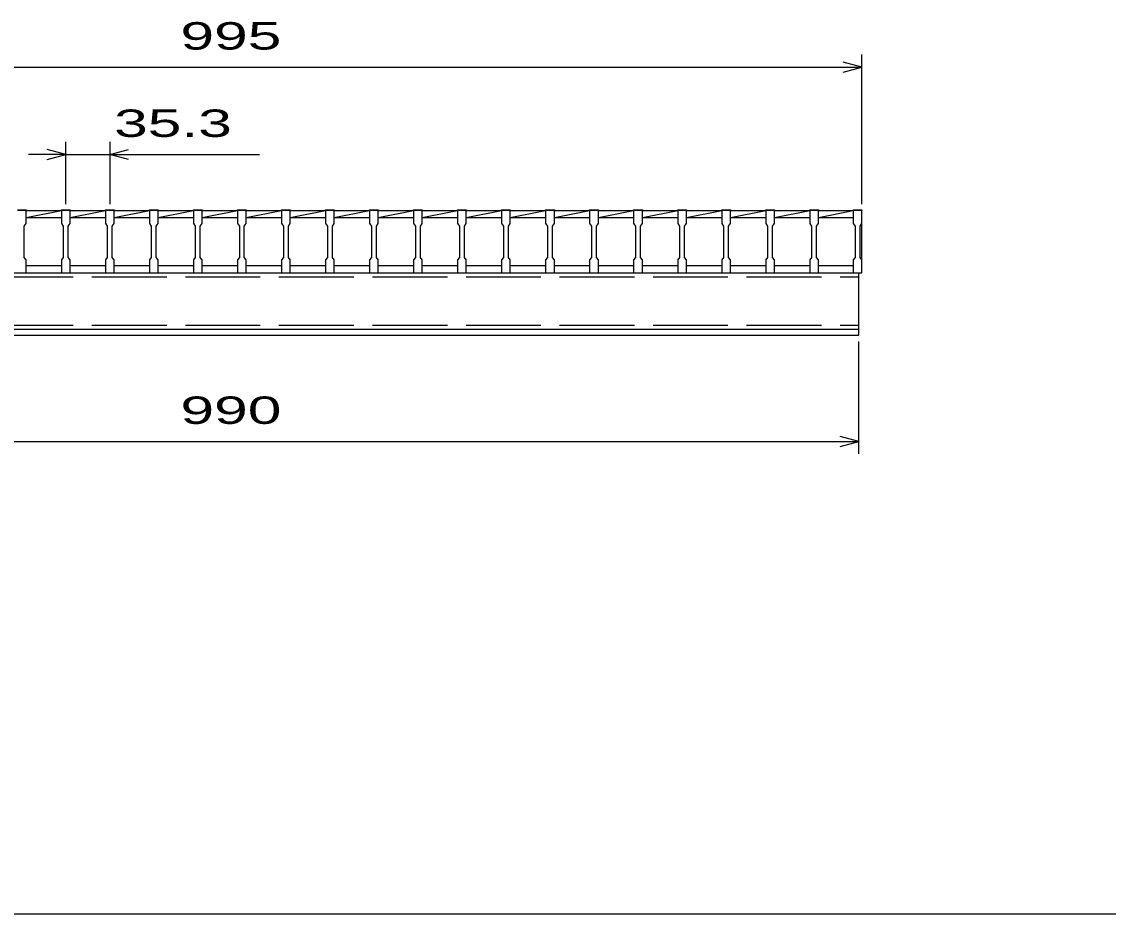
# Model space of a CAD drawing. Units: millimetres, scale not verified. Extents: x -1820 to 1731, y -1282 to 1054.
# Drawn here: x -1098 to -227, y -1146 to -431 of the extents above; entities that cross this region are included whole.
import ezdxf
from ezdxf.enums import TextEntityAlignment as Align

# ---------------------------------------------------------------- set-up
doc = ezdxf.new("R2010")
doc.units = ezdxf.units.MM
doc.header["$LTSCALE"] = 10
doc.linetypes.add('DASHED', pattern=[7.5, 6, -1.5])
for name, color, linetype, lineweight in [('0_2', 150, 'Continuous', 25), ('16', 3, 'Continuous', 25), ('22', 4, 'Continuous', 25)]:
    doc.layers.add(name, color=color, linetype=linetype, lineweight=lineweight)
doc.styles.add('ベクトル', font='')
doc.styles.get('ベクトル').set_extended_font_data('ベクトル')

msp = doc.modelspace()

# ---------------------------------------------------------------- linework, layer by layer
at = {"layer": '0_2'}
msp.add_line((1731, -1146.5), (-1729, -1146.5), dxfattribs=at)
at = {"layer": '16'}
for p, q in [((-1101.3, -581.8), (-1094.3, -581.8)), ((-1094.3, -582.5), (-1101.3, -582.5)), ((-1094.3, -581.8), (-1094.3, -582.5)), ((-1094.3, -593), (-1094.3, -582.5)), ((-1094.3, -582.5), (-1066, -582.5)), ((-1094.3, -588), (-1066, -582.5)), ((-1066, -582.5), (-1066, -581.8)), ((-1066, -581.8), (-1059, -581.8)), ((-1066, -582.5), (-1066, -593)), ((-1059, -582.5), (-1066, -582.5)), ((-1059, -581.8), (-1059, -582.5)), ((-1059, -593), (-1059, -582.5)), ((-1059, -582.5), (-1030.7, -582.5)), ((-1059, -588), (-1030.7, -582.5)), ((-1030.7, -582.5), (-1030.7, -581.8)), ((-1030.7, -581.8), (-1023.7, -581.8)), ((-1030.7, -582.5), (-1030.7, -593)), ((-1023.7, -582.5), (-1030.7, -582.5)), ((-1023.7, -581.8), (-1023.7, -582.5)), ((-1023.7, -593), (-1023.7, -582.5)), ((-1023.7, -582.5), (-995.4, -582.5)), ((-1023.7, -588), (-995.4, -582.5)), ((-995.4, -582.5), (-995.4, -581.8)), ((-995.4, -581.8), (-988.4, -581.8)), ((-995.4, -582.5), (-995.4, -593)), ((-988.4, -582.5), (-995.4, -582.5)), ((-988.4, -581.8), (-988.4, -582.5)), ((-988.4, -593), (-988.4, -582.5)), ((-988.4, -582.5), (-960.1, -582.5)), ((-988.4, -588), (-960.1, -582.5)), ((-960.1, -582.5), (-960.1, -581.8)), ((-960.1, -581.8), (-953.1, -581.8)), ((-960.1, -582.5), (-960.1, -593)), ((-953.1, -582.5), (-960.1, -582.5)), ((-953.1, -581.8), (-953.1, -582.5)), ((-953.1, -593), (-953.1, -582.5)), ((-953.1, -582.5), (-924.8, -582.5)), ((-953.1, -588), (-924.8, -582.5)), ((-924.8, -582.5), (-924.8, -581.8)), ((-924.8, -581.8), (-917.8, -581.8)), ((-924.8, -582.5), (-924.8, -593)), ((-917.8, -582.5), (-924.8, -582.5)), ((-917.8, -581.8), (-917.8, -582.5)), ((-917.8, -593), (-917.8, -582.5)), ((-917.8, -582.5), (-889.5, -582.5)), ((-917.8, -588), (-889.5, -582.5)), ((-889.5, -582.5), (-889.5, -581.8)), ((-889.5, -581.8), (-882.5, -581.8)), ((-889.5, -582.5), (-889.5, -593)), ((-882.5, -582.5), (-889.5, -582.5)), ((-882.5, -581.8), (-882.5, -582.5)), ((-882.5, -593), (-882.5, -582.5)), ((-882.5, -582.5), (-854.2, -582.5)), ((-882.5, -588), (-854.2, -582.5)), ((-854.2, -582.5), (-854.2, -581.8)), ((-854.2, -581.8), (-847.2, -581.8)), ((-854.2, -582.5), (-854.2, -593)), ((-847.2, -582.5), (-854.2, -582.5)), ((-847.2, -581.8), (-847.2, -582.5)), ((-847.2, -593), (-847.2, -582.5)), ((-847.2, -582.5), (-818.9, -582.5)), ((-847.2, -588), (-818.9, -582.5)), ((-818.9, -582.5), (-818.9, -581.8)), ((-818.9, -581.8), (-811.9, -581.8)), ((-818.9, -582.5), (-818.9, -593)), ((-811.9, -582.5), (-818.9, -582.5)), ((-811.9, -581.8), (-811.9, -582.5)), ((-811.9, -593), (-811.9, -582.5)), ((-811.9, -582.5), (-783.6, -582.5)), ((-811.9, -588), (-783.6, -582.5)), ((-783.6, -582.5), (-783.6, -581.8)), ((-783.6, -581.8), (-776.6, -581.8)), ((-783.6, -582.5), (-783.6, -593)), ((-776.6, -582.5), (-783.6, -582.5)), ((-776.6, -581.8), (-776.6, -582.5)), ((-776.6, -593), (-776.6, -582.5)), ((-776.6, -582.5), (-748.3, -582.5)), ((-776.6, -588), (-748.3, -582.5)), ((-748.3, -582.5), (-748.3, -581.8)), ((-748.3, -581.8), (-741.3, -581.8)), ((-748.3, -582.5), (-748.3, -593)), ((-741.3, -582.5), (-748.3, -582.5)), ((-741.3, -581.8), (-741.3, -582.5)), ((-741.3, -593), (-741.3, -582.5)), ((-741.3, -582.5), (-713, -582.5)), ((-741.3, -588), (-713, -582.5)), ((-713, -582.5), (-713, -581.8)), ((-713, -581.8), (-706, -581.8)), ((-713, -582.5), (-713, -593)), ((-706, -582.5), (-713, -582.5)), ((-706, -581.8), (-706, -582.5)), ((-706, -593), (-706, -582.5)), ((-706, -582.5), (-677.7, -582.5)), ((-706, -588), (-677.7, -582.5)), ((-677.7, -582.5), (-677.7, -581.8)), ((-677.7, -581.8), (-670.7, -581.8)), ((-677.7, -582.5), (-677.7, -593)), ((-670.7, -582.5), (-677.7, -582.5)), ((-670.7, -581.8), (-670.7, -582.5)), ((-670.7, -593), (-670.7, -582.5)), ((-670.7, -582.5), (-642.4, -582.5)), ((-670.7, -588), (-642.4, -582.5)), ((-642.4, -582.5), (-642.4, -581.8)), ((-642.4, -581.8), (-635.4, -581.8)), ((-642.4, -582.5), (-642.4, -593)), ((-635.4, -582.5), (-642.4, -582.5)), ((-635.4, -581.8), (-635.4, -582.5)), ((-635.4, -593), (-635.4, -582.5)), ((-635.4, -582.5), (-607.1, -582.5)), ((-635.4, -588), (-607.1, -582.5)), ((-607.1, -582.5), (-607.1, -581.8)), ((-607.1, -581.8), (-600.1, -581.8)), ((-607.1, -582.5), (-607.1, -593)), ((-600.1, -582.5), (-607.1, -582.5)), ((-600.1, -581.8), (-600.1, -582.5)), ((-600.1, -593), (-600.1, -582.5)), ((-600.1, -582.5), (-571.8, -582.5)), ((-600.1, -588), (-571.8, -582.5)), ((-571.8, -582.5), (-571.8, -581.8)), ((-571.8, -581.8), (-564.8, -581.8)), ((-571.8, -582.5), (-571.8, -593)), ((-564.8, -582.5), (-571.8, -582.5)), ((-564.8, -581.8), (-564.8, -582.5)), ((-564.8, -593), (-564.8, -582.5)), ((-564.8, -582.5), (-536.5, -582.5)), ((-564.8, -588), (-536.5, -582.5)), ((-536.5, -582.5), (-536.5, -581.8)), ((-536.5, -581.8), (-529.5, -581.8)), ((-536.5, -582.5), (-536.5, -593)), ((-529.5, -582.5), (-536.5, -582.5)), ((-529.5, -581.8), (-529.5, -582.5)), ((-529.5, -593), (-529.5, -582.5)), ((-529.5, -582.5), (-501.2, -582.5)), ((-529.5, -588), (-501.2, -582.5)), ((-501.2, -582.5), (-501.2, -581.8)), ((-501.2, -581.8), (-494.2, -581.8)), ((-501.2, -582.5), (-501.2, -593)), ((-494.2, -582.5), (-501.2, -582.5)), ((-494.2, -581.8), (-494.2, -582.5)), ((-494.2, -593), (-494.2, -582.5)), ((-494.2, -582.5), (-465.9, -582.5)), ((-494.2, -588), (-465.9, -582.5)), ((-465.9, -582.5), (-465.9, -581.8)), ((-465.9, -581.8), (-458.9, -581.8)), ((-465.9, -582.5), (-465.9, -593)), ((-458.9, -582.5), (-465.9, -582.5)), ((-458.9, -581.8), (-458.9, -582.5)), ((-458.9, -593), (-458.9, -582.5)), ((-458.9, -582.5), (-431, -582.5)), ((-458.9, -588), (-431, -582.58)), ((-431, -582.5), (-431, -581.8)), ((-431, -581.8), (-424, -581.8)), ((-431, -582.5), (-431, -593)), ((-424, -582.5), (-431, -582.5)), ((-424, -581.8), (-424, -582.5)), ((-424, -593), (-424, -582.5)), ((-424, -626.5), (-424, -582.5)), ((-1094.3, -588), (-1066, -588)), ((-1059, -588), (-1030.7, -588)), ((-1023.7, -588), (-995.4, -588)), ((-988.4, -588), (-960.1, -588)), ((-953.1, -588), (-924.8, -588)), ((-917.8, -588), (-889.5, -588)), ((-882.5, -588), (-854.2, -588)), ((-847.2, -588), (-818.9, -588)), ((-811.9, -588), (-783.6, -588)), ((-776.6, -588), (-748.3, -588)), ((-741.3, -588), (-713, -588)), ((-706, -588), (-677.7, -588)), ((-670.7, -588), (-642.4, -588)), ((-635.4, -588), (-607.1, -588)), ((-600.1, -588), (-571.8, -588)), ((-564.8, -588), (-536.5, -588)), ((-529.5, -588), (-501.2, -588)), ((-494.2, -588), (-465.9, -588)), ((-458.9, -588), (-431, -588)), ((-1095.8, -595), (-1094.3, -593)), ((-1095.8, -620), (-1095.8, -595)), ((-1066, -593), (-1064.5, -595)), ((-1064.5, -595), (-1064.5, -620)), ((-1060.5, -595), (-1059, -593)), ((-1060.5, -620), (-1060.5, -595)), ((-1030.7, -593), (-1029.2, -595)), ((-1029.2, -595), (-1029.2, -620)), ((-1025.2, -595), (-1023.7, -593)), ((-1025.2, -620), (-1025.2, -595)), ((-995.4, -593), (-993.9, -595)), ((-993.9, -595), (-993.9, -620)), ((-989.9, -595), (-988.4, -593)), ((-989.9, -620), (-989.9, -595)), ((-960.1, -593), (-958.6, -595)), ((-958.6, -595), (-958.6, -620)), ((-954.6, -595), (-953.1, -593)), ((-954.6, -620), (-954.6, -595)), ((-924.8, -593), (-923.3, -595)), ((-923.3, -595), (-923.3, -620)), ((-919.3, -595), (-917.8, -593)), ((-919.3, -620), (-919.3, -595)), ((-889.5, -593), (-888, -595)), ((-888, -595), (-888, -620)), ((-884, -595), (-882.5, -593)), ((-884, -620), (-884, -595)), ((-854.2, -593), (-852.7, -595)), ((-852.7, -595), (-852.7, -620)), ((-848.7, -595), (-847.2, -593)), ((-848.7, -620), (-848.7, -595)), ((-818.9, -593), (-817.4, -595)), ((-817.4, -595), (-817.4, -620)), ((-813.4, -595), (-811.9, -593)), ((-813.4, -620), (-813.4, -595)), ((-783.6, -593), (-782.1, -595)), ((-782.1, -595), (-782.1, -620)), ((-778.1, -595), (-776.6, -593)), ((-778.1, -620), (-778.1, -595)), ((-748.3, -593), (-746.8, -595)), ((-746.8, -595), (-746.8, -620)), ((-742.8, -595), (-741.3, -593)), ((-742.8, -620), (-742.8, -595)), ((-713, -593), (-711.5, -595)), ((-711.5, -595), (-711.5, -620)), ((-707.5, -595), (-706, -593)), ((-707.5, -620), (-707.5, -595)), ((-677.7, -593), (-676.2, -595)), ((-676.2, -595), (-676.2, -620)), ((-672.2, -595), (-670.7, -593)), ((-672.2, -620), (-672.2, -595)), ((-642.4, -593), (-640.9, -595)), ((-640.9, -595), (-640.9, -620)), ((-636.9, -595), (-635.4, -593)), ((-636.9, -620), (-636.9, -595)), ((-607.1, -593), (-605.6, -595)), ((-605.6, -595), (-605.6, -620)), ((-601.6, -595), (-600.1, -593)), ((-601.6, -620), (-601.6, -595)), ((-571.8, -593), (-570.3, -595)), ((-570.3, -595), (-570.3, -620)), ((-566.3, -595), (-564.8, -593)), ((-566.3, -620), (-566.3, -595)), ((-536.5, -593), (-535, -595)), ((-535, -595), (-535, -620)), ((-531, -595), (-529.5, -593)), ((-531, -620), (-531, -595)), ((-501.2, -593), (-499.7, -595)), ((-499.7, -595), (-499.7, -620)), ((-495.7, -595), (-494.2, -593)), ((-495.7, -620), (-495.7, -595)), ((-465.9, -593), (-464.4, -595)), ((-464.4, -595), (-464.4, -620)), ((-460.4, -595), (-458.9, -593)), ((-460.4, -620), (-460.4, -595)), ((-431, -593), (-429.5, -595)), ((-429.5, -595), (-429.5, -620)), ((-425.5, -595), (-424, -593)), ((-425.5, -620), (-425.5, -595)), ((-1094.3, -622), (-1095.8, -620)), ((-1094.3, -632.5), (-1094.3, -622)), ((-1094.3, -626.5), (-1066, -626.5)), ((-1064.5, -620), (-1066, -622)), ((-1066, -622), (-1066, -632.5)), ((-1059, -622), (-1060.5, -620)), ((-1059, -632.5), (-1059, -622)), ((-1059, -626.5), (-1030.7, -626.5)), ((-1029.2, -620), (-1030.7, -622)), ((-1030.7, -622), (-1030.7, -632.5)), ((-1023.7, -622), (-1025.2, -620)), ((-1023.7, -632.5), (-1023.7, -622)), ((-1023.7, -626.5), (-995.4, -626.5)), ((-993.9, -620), (-995.4, -622)), ((-995.4, -622), (-995.4, -632.5)), ((-988.4, -622), (-989.9, -620)), ((-988.4, -632.5), (-988.4, -622)), ((-988.4, -626.5), (-960.1, -626.5)), ((-958.6, -620), (-960.1, -622)), ((-960.1, -622), (-960.1, -632.5)), ((-953.1, -622), (-954.6, -620)), ((-953.1, -632.5), (-953.1, -622)), ((-953.1, -626.5), (-924.8, -626.5)), ((-923.3, -620), (-924.8, -622)), ((-924.8, -622), (-924.8, -632.5)), ((-917.8, -622), (-919.3, -620)), ((-917.8, -632.5), (-917.8, -622)), ((-917.8, -626.5), (-889.5, -626.5)), ((-888, -620), (-889.5, -622)), ((-889.5, -622), (-889.5, -632.5)), ((-882.5, -622), (-884, -620)), ((-882.5, -632.5), (-882.5, -622)), ((-882.5, -626.5), (-854.2, -626.5)), ((-852.7, -620), (-854.2, -622)), ((-854.2, -622), (-854.2, -632.5)), ((-847.2, -622), (-848.7, -620)), ((-847.2, -632.5), (-847.2, -622)), ((-847.2, -626.5), (-818.9, -626.5)), ((-817.4, -620), (-818.9, -622)), ((-818.9, -622), (-818.9, -632.5)), ((-811.9, -622), (-813.4, -620)), ((-811.9, -632.5), (-811.9, -622)), ((-811.9, -626.5), (-783.6, -626.5)), ((-782.1, -620), (-783.6, -622)), ((-783.6, -622), (-783.6, -632.5)), ((-776.6, -622), (-778.1, -620)), ((-776.6, -632.5), (-776.6, -622)), ((-776.6, -626.5), (-748.3, -626.5)), ((-746.8, -620), (-748.3, -622)), ((-748.3, -622), (-748.3, -632.5)), ((-741.3, -622), (-742.8, -620)), ((-741.3, -632.5), (-741.3, -622)), ((-741.3, -626.5), (-713, -626.5)), ((-711.5, -620), (-713, -622)), ((-713, -622), (-713, -632.5)), ((-706, -622), (-707.5, -620)), ((-706, -632.5), (-706, -622)), ((-706, -626.5), (-677.7, -626.5)), ((-676.2, -620), (-677.7, -622)), ((-677.7, -622), (-677.7, -632.5)), ((-670.7, -622), (-672.2, -620)), ((-670.7, -632.5), (-670.7, -622)), ((-670.7, -626.5), (-642.4, -626.5)), ((-640.9, -620), (-642.4, -622)), ((-642.4, -622), (-642.4, -632.5)), ((-635.4, -622), (-636.9, -620)), ((-635.4, -632.5), (-635.4, -622)), ((-635.4, -626.5), (-607.1, -626.5)), ((-605.6, -620), (-607.1, -622)), ((-607.1, -622), (-607.1, -632.5)), ((-600.1, -622), (-601.6, -620)), ((-600.1, -632.5), (-600.1, -622)), ((-600.1, -626.5), (-571.8, -626.5)), ((-570.3, -620), (-571.8, -622)), ((-571.8, -622), (-571.8, -632.5)), ((-564.8, -622), (-566.3, -620)), ((-564.8, -632.5), (-564.8, -622)), ((-564.8, -626.5), (-536.5, -626.5)), ((-535, -620), (-536.5, -622)), ((-536.5, -622), (-536.5, -632.5)), ((-529.5, -622), (-531, -620)), ((-529.5, -632.5), (-529.5, -622)), ((-529.5, -626.5), (-501.2, -626.5)), ((-499.7, -620), (-501.2, -622)), ((-501.2, -622), (-501.2, -632.5)), ((-494.2, -622), (-495.7, -620)), ((-494.2, -632.5), (-494.2, -622)), ((-494.2, -626.5), (-465.9, -626.5)), ((-464.4, -620), (-465.9, -622)), ((-465.9, -622), (-465.9, -632.5)), ((-458.9, -622), (-460.4, -620)), ((-458.9, -632.5), (-458.9, -622)), ((-458.9, -626.5), (-431, -626.5)), ((-429.5, -620), (-431, -622)), ((-431, -622), (-431, -632.5)), ((-424, -622), (-425.5, -620)), ((-424, -632.5), (-424, -622)), ((-1416.5, -632.5), (-426.5, -632.5)), ((-1101.3, -632.5), (-1094.3, -632.5)), ((-1066, -632.5), (-1059, -632.5)), ((-1030.7, -632.5), (-1023.7, -632.5)), ((-995.4, -632.5), (-988.4, -632.5)), ((-960.1, -632.5), (-953.1, -632.5)), ((-924.8, -632.5), (-917.8, -632.5)), ((-889.5, -632.5), (-882.5, -632.5)), ((-854.2, -632.5), (-847.2, -632.5)), ((-818.9, -632.5), (-811.9, -632.5)), ((-783.6, -632.5), (-776.6, -632.5)), ((-748.3, -632.5), (-741.3, -632.5)), ((-713, -632.5), (-706, -632.5)), ((-677.7, -632.5), (-670.7, -632.5)), ((-642.4, -632.5), (-635.4, -632.5)), ((-607.1, -632.5), (-600.1, -632.5)), ((-571.8, -632.5), (-564.8, -632.5)), ((-536.5, -632.5), (-529.5, -632.5)), ((-501.2, -632.5), (-494.2, -632.5)), ((-465.9, -632.5), (-458.9, -632.5)), ((-431, -632.5), (-424, -632.5)), ((-426.5, -677.5), (-426.5, -632.5)), ((-1416.5, -677.5), (-426.5, -677.5)), ((-1416.5, -677.5), (-426.5, -677.5)), ((-426.5, -682.5), (-426.5, -677.5)), ((-1416.5, -682.5), (-426.5, -682.5))]:
    msp.add_line(p, q, dxfattribs=at)
at = {"layer": '16', "linetype": 'DASHED'}
for p, q in [((-1416.5, -635.7), (-426.5, -635.7)), ((-1416.5, -674.3), (-426.5, -674.3))]:
    msp.add_line(p, q, dxfattribs=at)
at = {"layer": '22'}
for p, q in [((-424, -577.5), (-424, -457.5)), ((-1419, -467.5), (-424, -467.5)), ((-424, -467.5), (-439, -463.5)), ((-439, -471.5), (-424, -467.5)), ((-1062.5, -577.5), (-1062.5, -527.5)), ((-1027.2, -527.5), (-1027.2, -577.5)), ((-1062.5, -537.5), (-1092.5, -537.5)), ((-1062.5, -537.5), (-1077.5, -533.5)), ((-1077.5, -541.5), (-1062.5, -537.5)), ((-1062.5, -537.5), (-1027.2, -537.5)), ((-1027.2, -537.5), (-1012.2, -533.5)), ((-1012.2, -541.5), (-1027.2, -537.5)), ((-1027.2, -537.5), (-907.2, -537.5)), ((-426.5, -777.5), (-426.5, -687.5)), ((-426.5, -767.5), (-441.5, -763.5)), ((-1416.5, -767.5), (-426.5, -767.5)), ((-441.5, -771.5), (-426.5, -767.5))]:
    msp.add_line(p, q, dxfattribs=at)

# ---------------------------------------------------------------- texts
at = {"layer": '22', "color": 2, "style": 'ベクトル', "width": 1.65}
for s, p in [(' 995 ', (-984, -442.5)), (' 35.3 ', (-1037.2, -512.5)), (' 990 ', (-984, -742.5))]:
    msp.add_text(s, height=21.99, dxfattribs=at).set_placement(p, align=Align.MIDDLE_LEFT)

doc.saveas('drawing.dxf')
